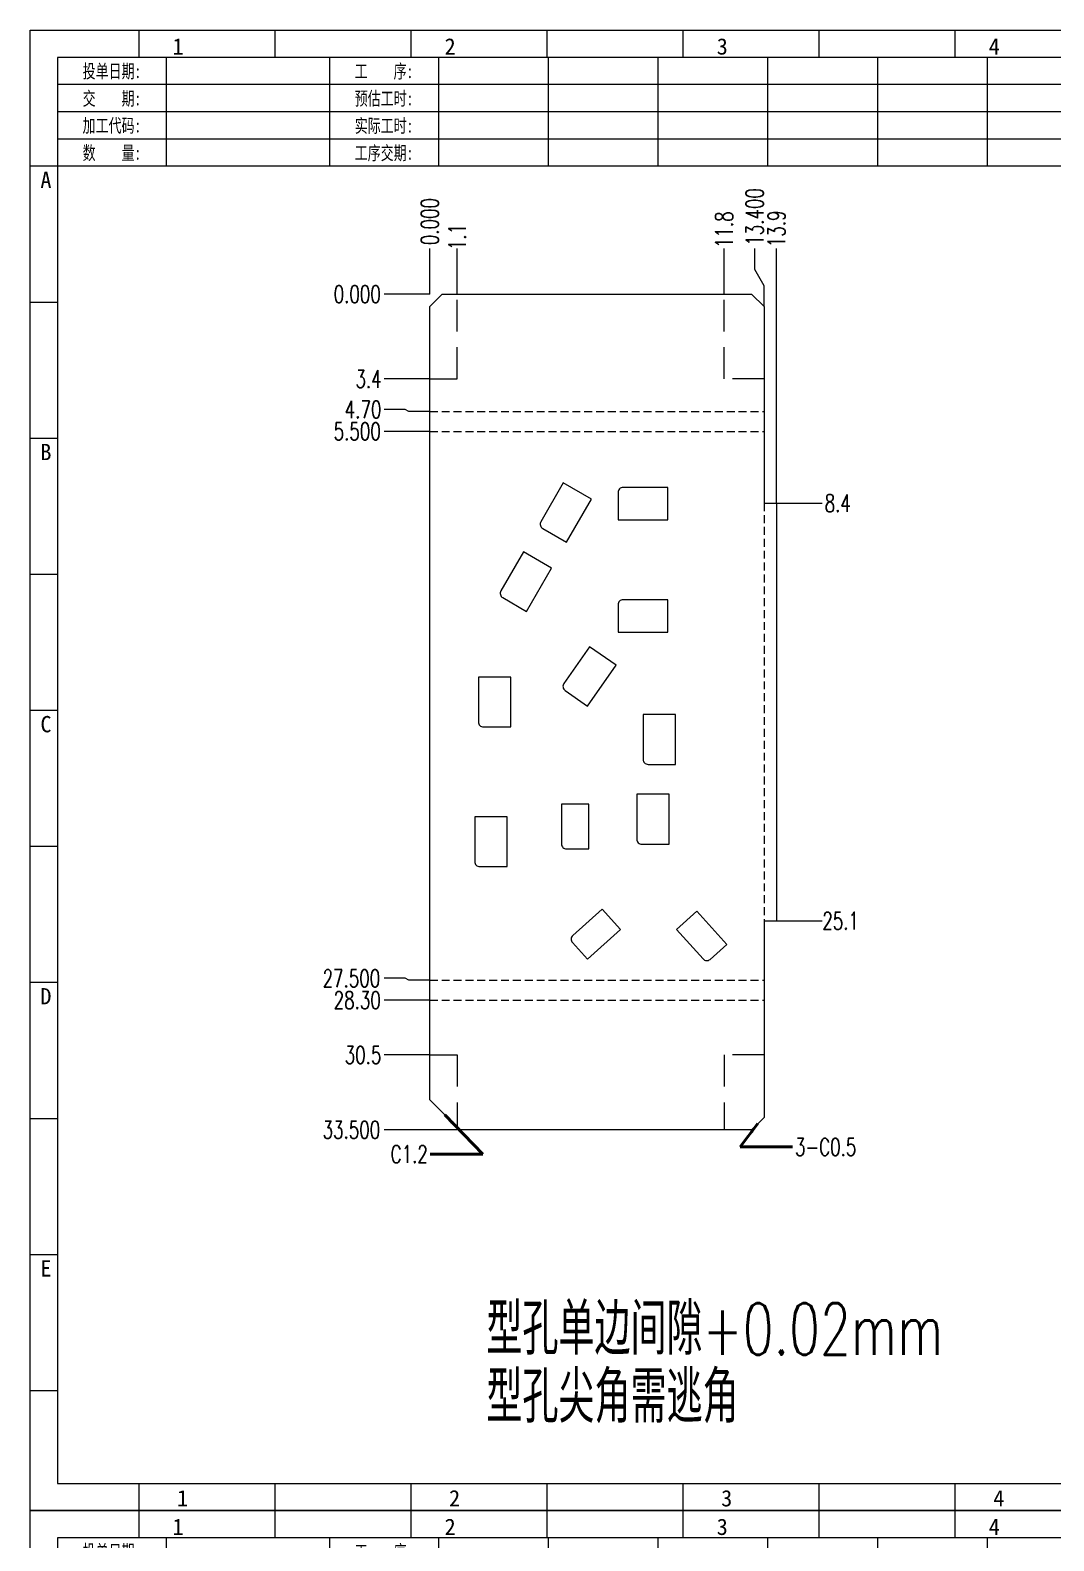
# Model space of a CAD drawing. Header units: millimetres. Extents: x -2852 to 5627, y -2271 to 1849.
# Drawn here: x -279.5 to -238.5, y -68.8 to -8.2 of the extents above; entities that cross this region are included whole.
import ezdxf
from ezdxf.enums import TextEntityAlignment as Align

# ---------------------------------------------------------------- set-up
doc = ezdxf.new("R2010")
doc.units = ezdxf.units.MM
doc.header["$PDSIZE"] = 3
doc.linetypes.add('DASHED', pattern=[19.05, 12.7, -6.35])
doc.linetypes.add('DASHED2', pattern=[9.525, 6.35, -3.175])
for name, color, linetype in [('1', 7, 'Continuous'), ('11', 4, 'DASHED2'), ('41', 1, 'Continuous'), ('PUNCH', 1, 'Continuous')]:
    doc.layers.add(name, color=color, linetype=linetype)
doc.styles.add('jet01', font='simplex.shx', dxfattribs={"width": 0.7, "bigfont": 'hztxt.shx'})
doc.styles.add('jet02', font='simplex.shx', dxfattribs={"width": 0.7})
doc.styles.get("Standard").update_dxf_attribs({"font": '仿宋_GB2312_0.ttf', "width": 0.7})
doc.styles.add('TEXTSTYLE_1', font='TRIUMB.TTF')
doc.styles.add('TEXTSTYLE_2', font='TRIUM.TTF')
doc.styles.add('tk', font='', dxfattribs={"width": 0.7})
doc.styles.add('tk 2', font='仿宋_GB2312_0.ttf', dxfattribs={"width": 0.65})
doc.styles.add('tk 4', font='simplex.shx', dxfattribs={"width": 0.65, "bigfont": 'bigfont.shx'})
doc.styles.get('tk').set_extended_font_data('NSimSun')
doc.dimstyles.new('jet02', dxfattribs={"dimtxt": 3.5, "dimasz": 2.1, "dimexe": 1, "dimexo": 0, "dimgap": 0.5, "dimtad": 0, "dimtoh": 1, "dimdec": 3, "dimzin": 9, "dimdsep": 46, "dimtxsty": 'jet02', "dimcen": 0, "dimclrt": 256, "dimazin": 2, "dimtfac": 1, "dimtdec": 3, "dimtofl": 0, "dimtmove": 0, "dimatfit": 1, "dimfxl": 0, "dimarcsym": 0})

# ---------------------------------------------------------------- blocks, each defined once
blk = doc.blocks.new('A3-N')
at = {"layer": '1', "color": 1}
for p, q in [((0, 0), (0, 296.73)), ((0, 296.73), (420, 296.73)), ((21.82, 291.27), (21.82, 296.73)), ((49.09, 291.27), (49.09, 296.73)), ((76.36, 291.27), (76.36, 296.73)), ((103.64, 291.27), (103.64, 296.73)), ((103.64, 291.27), (103.64, 296.73)), ((103.64, 291.27), (103.64, 296.73)), ((130.91, 291.27), (130.91, 296.73)), ((158.18, 291.27), (158.18, 296.73)), ((185.45, 291.27), (185.45, 296.73)), ((212.73, 291.27), (212.73, 296.73)), ((240, 291.27), (240, 296.73)), ((267.27, 291.27), (267.27, 296.73)), ((294.55, 291.27), (294.55, 296.73)), ((321.82, 291.27), (321.82, 296.73)), ((349.09, 291.27), (349.09, 296.73)), ((376.36, 291.27), (376.36, 296.73)), ((403.64, 291.27), (403.64, 296.73)), ((420, 296.73), (420, 1)), ((5.45, 269.45), (0, 269.45)), ((420, 269.45), (414.55, 269.45)), ((5.45, 242.18), (0, 242.18)), ((420, 242.18), (414.55, 242.18)), ((5.45, 214.91), (0, 214.91)), ((420, 214.91), (414.55, 214.91)), ((5.45, 187.64), (0, 187.64)), ((420, 187.64), (414.55, 187.64)), ((5.45, 160.36), (0, 160.36)), ((420, 160.36), (414.55, 160.36)), ((5.45, 133.09), (0, 133.09)), ((420, 133.09), (414.55, 133.09)), ((5.45, 105.82), (0, 105.82)), ((420, 105.82), (414.55, 105.82)), ((5.45, 78.55), (0, 78.55)), ((420, 78.55), (414.55, 78.55)), ((5.45, 51.27), (0, 51.27)), ((222.45, 49.09), (221.45, 49.09)), ((221.45, 49.09), (221.45, 40.36)), ((222.45, 49.09), (414.55, 49.09)), ((232.36, 49.09), (232.36, 40.36)), ((245.45, 49.09), (245.45, 40.36)), ((290.18, 49.09), (290.18, 40.36)), ((302.18, 49.09), (302.18, 40.36)), ((322.91, 49.09), (322.91, 40.36)), ((343.64, 49.09), (343.64, 40.36)), ((392.73, 40.36), (392.73, 49.09)), ((420, 51.27), (414.55, 51.27)), ((258.55, 40.36), (258.55, 5.44)), ((266.45, 40.36), (266.45, 5.44)), ((276.78, 40.36), (276.78, 5.45)), ((291.18, 40.36), (291.18, 5.45)), ((301.51, 40.37), (301.51, 5.46)), ((308.01, 40.36), (308.01, 5.45)), ((354.09, 40.36), (354.09, 5.45)), ((308.01, 32.39), (258.55, 32.39)), ((308.01, 28.54), (258.55, 28.54)), ((414.55, 27.27), (308.01, 27.27)), ((308.01, 24.69), (258.55, 24.69)), ((5.45, 24), (0, 24)), ((420, 24), (414.55, 24)), ((354.09, 19.63), (308.01, 19.63)), ((308.01, 16.99), (258.55, 16.99)), ((414.55, 16.36), (354.09, 16.36)), ((374.55, 16.36), (374.55, 5.45)), ((384.55, 16.36), (384.55, 5.45)), ((394.55, 16.36), (394.55, 5.45)), ((404.55, 16.36), (404.55, 5.45)), ((308.01, 13.14), (258.55, 13.14)), ((372.51, 12.49), (362.69, 11.5)), ((372.51, 12.49), (372.51, 7.25)), ((308.01, 9.29), (258.55, 9.29)), ((308.01, 11.99), (354.09, 11.99)), ((362.69, 11.5), (362.69, 8.23)), ((414.55, 12), (374.55, 12)), ((372.51, 7.25), (362.69, 8.23)), ((21.82, 0), (21.82, 5.45)), ((49.09, 0), (49.09, 5.45)), ((76.36, 0), (76.36, 5.45)), ((103.64, 0), (103.64, 5.45)), ((130.91, 0), (130.91, 5.45)), ((158.18, 0), (158.18, 5.45)), ((185.45, 0), (185.45, 5.45)), ((212.73, 0), (212.73, 5.45)), ((240, 0), (240, 5.45)), ((267.27, 0), (267.27, 5.45)), ((294.55, 0), (294.55, 5.45)), ((321.82, 0), (321.82, 5.45)), ((349.09, 0), (349.09, 5.45)), ((376.36, 0), (376.36, 5.45)), ((403.64, 0), (403.64, 5.45)), ((1, 0), (0, 0)), ((420, 0), (1, 0)), ((420, 0), (420, 1))]:
    blk.add_line(p, q, dxfattribs=at)
at = {"layer": '1'}
for p, q in [((414.55, 278.18), (414.55, 284.73)), ((221.45, 40.36), (221.45, 5.45)), ((221.45, 40.36), (414.55, 40.36)), ((221.45, 40.36), (414.55, 40.36)), ((254.41, 40.36), (254.41, 5.45)), ((283.28, 40.36), (283.28, 5.45)), ((308.01, 36.24), (258.55, 36.24)), ((222.08, 28.67), (254.12, 28.67)), ((308.01, 20.84), (254.41, 20.84))]:
    blk.add_line(p, q, dxfattribs=at)
at = {"layer": '1', "color": 1, "ltscale": 0.05}
for p, q in [((278.93, 34.04), (279.79, 32.56)), ((278.93, 34.04), (280.65, 34.04)), ((281.68, 35.84), (279.79, 32.56)), ((303.66, 34.05), (304.52, 32.56)), ((303.66, 34.05), (305.38, 34.05)), ((306.41, 35.84), (304.52, 32.56)), ((281.68, 31.99), (279.79, 28.71)), ((306.41, 31.99), (304.52, 28.71)), ((278.93, 30.19), (279.79, 28.71)), ((278.93, 30.19), (280.65, 30.19)), ((281.68, 28.14), (279.79, 24.86)), ((303.66, 30.2), (305.38, 30.2)), ((303.66, 30.2), (304.52, 28.71)), ((306.41, 28.14), (304.52, 24.86)), ((278.93, 26.34), (279.79, 24.86)), ((278.93, 26.34), (280.65, 26.34)), ((281.68, 24.29), (279.79, 21.01)), ((303.66, 26.35), (304.52, 24.86)), ((303.66, 26.35), (305.38, 26.35)), ((306.41, 24.29), (304.52, 21.01)), ((278.93, 22.49), (280.65, 22.49)), ((278.93, 22.49), (279.79, 21.01)), ((303.66, 22.5), (305.38, 22.5)), ((303.66, 22.5), (304.52, 21.01)), ((278.93, 18.66), (279.79, 17.17)), ((278.93, 18.66), (280.65, 18.66)), ((281.68, 20.45), (279.79, 17.17)), ((303.66, 18.66), (304.52, 17.18)), ((303.66, 18.66), (305.38, 18.66)), ((306.41, 20.46), (304.52, 17.18)), ((281.68, 16.6), (279.79, 13.32)), ((306.41, 16.61), (304.52, 13.33)), ((278.93, 14.81), (280.65, 14.81)), ((278.93, 14.81), (279.79, 13.32)), ((281.68, 12.75), (279.79, 9.47)), ((303.66, 14.81), (305.38, 14.81)), ((303.66, 14.81), (304.52, 13.33)), ((306.41, 12.76), (304.52, 9.48)), ((278.93, 10.96), (279.79, 9.47)), ((278.93, 10.96), (280.65, 10.96)), ((303.66, 10.96), (304.52, 9.48)), ((303.66, 10.96), (305.38, 10.96)), ((278.93, 7.11), (279.79, 5.62)), ((278.93, 7.11), (280.65, 7.11)), ((281.68, 8.9), (279.79, 5.62)), ((303.66, 7.11), (305.38, 7.11)), ((303.66, 7.11), (304.52, 5.63)), ((306.41, 8.91), (304.52, 5.63))]:
    blk.add_line(p, q, dxfattribs=at)
at = {"layer": '1', "color": 1, "ltscale": 0.1}
for p, q in [((358.01, 13.02), (358.01, 6.71)), ((354.86, 9.87), (361.17, 9.87)), ((362.03, 9.87), (373.54, 9.87))]:
    blk.add_line(p, q, dxfattribs=at)
at = {"layer": '1'}
blk.add_lwpolyline([(221.45, 5.45), (414.55, 5.45), (414.55, 291.27), (5.45, 291.27), (5.45, 5.45), (414.55, 5.45)], dxfattribs=at)
at = {"layer": '1', "color": 7, "linetype": 'Continuous', "const_width": 0.123}
blk.add_lwpolyline([(223.11, 34.74), (252.6, 34.76)], dxfattribs=at)
at = {"layer": '1', "color": 1}
for radius in [2.62, 1.64]:
    blk.add_circle((358.01, 9.87), radius, dxfattribs=at)
at = {"layer": '41'}
for p, q in [((27.27, 291.27), (27.27, 269.45)), ((60, 291.27), (60, 269.45)), ((81.82, 291.27), (81.82, 269.45)), ((103.82, 291.27), (103.82, 269.45)), ((125.82, 291.27), (125.82, 269.45)), ((147.82, 291.27), (147.82, 269.45)), ((169.82, 291.27), (169.82, 269.45)), ((191.82, 291.27), (191.82, 269.45)), ((213.82, 291.27), (213.82, 269.45)), ((235.82, 291.27), (235.82, 269.45)), ((257.82, 291.27), (257.82, 269.45)), ((279.82, 291.27), (279.82, 269.45)), ((301.82, 291.27), (301.82, 269.45)), ((323.82, 291.27), (323.82, 269.45)), ((345.82, 291.27), (345.82, 269.45)), ((367.82, 291.27), (367.82, 269.45)), ((367.82, 285.82), (5.45, 285.82)), ((367.82, 280.36), (5.45, 280.36)), ((367.82, 274.91), (5.45, 274.91)), ((414.55, 269.45), (5.45, 269.45))]:
    blk.add_line(p, q, dxfattribs=at)
at = {"layer": '1', "color": 1}
for s, p in [('1', (29.64, 295.11)), ('2', (84.18, 295.11)), ('3', (138.73, 295.11)), ('4', (193.27, 295.11)), ('5', (247.82, 295.11)), ('6', (302.36, 295.11)), ('7', (356.91, 295.11)), ('8', (411.45, 295.11)), ('1', (30.53, 4.11)), ('2', (85.08, 4.11)), ('3', (139.62, 4.11)), ('4', (194.17, 4.11)), ('5', (248.72, 4.11)), ('6', (303.26, 4.11)), ('7', (357.81, 4.11)), ('8', (412.35, 4.11))]:
    blk.add_text(s, height=3.27, dxfattribs=at).set_placement(p, align=Align.TOP_CENTER)
at = {"layer": '1', "style": 'tk', "width": 0.7}
for s, p in [('投单日期:', (16.36, 288.55)), ('工    序:', (70.91, 288.55)), ('备注：', (375.51, 288.55)), ('交    期:', (16.36, 283.09)), ('预估工时:', (70.91, 283.09)), ('加工代码:', (16.36, 277.64)), ('实际工时:', (70.91, 277.64)), ('数    量:', (16.36, 272.18)), ('工序交期:', (70.91, 272.18))]:
    blk.add_text(s, height=2.727, dxfattribs=at).set_placement(p, align=Align.MIDDLE)
at = {"layer": '1', "color": 1}
for s, p in [('A', (2.04, 268.36)), ('B', (2.04, 213.82)), ('C', (2.04, 159.27)), ('D', (2.04, 104.73)), ('E', (2.04, 50.18))]:
    blk.add_text(s, height=3.27, dxfattribs=at).set_placement(p, align=Align.TOP_LEFT)
for s, p in [('A', (418.37, 268.36)), ('B', (418.37, 213.82)), ('C', (418.37, 159.27)), ('D', (418.37, 104.73)), ('E', (418.37, 50.18))]:
    blk.add_text(s, height=3.27, dxfattribs=at).set_placement(p, align=Align.TOP_RIGHT)
at = {"layer": '1', "color": 1, "style": 'tk 2', "width": 0.7}
for s, height, p in [('序号', 3.273, (222.96, 43.34)), ('件号', 3.273, (234.62, 43.61)), ('零件名称', 3.273, (258.97, 43.61)), ('数量', 3.273, (292.3, 43.78)), ('材料', 3.273, (309.27, 43.78)), ('热处理', 3.273, (328.71, 43.78)), ('外形尺寸', 3.273, (358.94, 43.78)), ('说明', 3.273, (399.61, 43.78)), ('料号：', 2.182, (309.77, 37.46)), ('名称：', 3.273, (355.52, 35.79)), ('图号：', 3.273, (355.52, 22.7)), ('比 例', 2.182, (376.69, 13.18)), ('页 码', 2.182, (386.85, 13.18)), ('版 次', 2.182, (396.31, 13.18)), ('单位', 2.182, (407.35, 13.18))]:
    blk.add_text(s, height=height, dxfattribs=at).set_placement(p)
at = {"layer": '1', "color": 7, "linetype": 'Continuous', "style": 'TEXTSTYLE_1'}
blk.add_text('Amphenol JET', height=2.7, dxfattribs=at).set_placement((223.96, 35.61))
at = {"layer": '1', "color": 7, "linetype": 'Continuous'}
for s, height, style, width, p in [('A Division of Amphenol Corporation', 1.5, 'TEXTSTYLE_2', 0.7, (224.64, 32.29)), ('HangZhou Amphenol JET Interconnect Technology co.,ltd ', 1.2, 'TEXTSTYLE_2', 0.6, (222.47, 29.36)), ('THESE DRAWINGS AND SPECIFICATIONS', 1.5, 'tk 4', 0.6, (224.73, 23.52)), ('ARE THE PROPERTY OF', 1.5, 'tk 4', 0.6, (230.45, 21.35)), ('AND SHALL NOT BE REPRODUCED OR', 1.5, 'tk 4', 0.6, (225.95, 17.17)), ('AMPHENOL CORPORATION', 1.5, 'tk 4', 0.6, (230.04, 19.27)), ('COPIED OR USED AS THE BASIS FOR', 1.5, 'tk 4', 0.6, (225.54, 15.02)), ('THE MANUFACTURE OR SALE OF APPARATUS', 1.5, 'tk 4', 0.6, (223.5, 12.92)), ('WITHOUT THE WRITTEN PERMISSION OF', 1.5, 'tk 4', 0.6, (224.73, 10.67)), ('AMPHENOL CORPORATION.', 1.5, 'tk 4', 0.6, (229.63, 8.4))]:
    blk.add_text(s, height=height, dxfattribs=dict(at, style=style, width=width)).set_placement(p)
at = {"layer": '1', "color": 1, "style": 'tk 2', "width": 0.7}
for s, p in [('X.', (259.64, 34.37)), ('%%P0.2', (267.9, 34.37)), ('X.', (284.37, 34.37)), ('%%P1%%D', (293.12, 34.37)), ('.X', (259.64, 30.28)), ('%%P0.1', (267.9, 30.52)), ('.X', (284.37, 30.28)), ('%%P0.5%%D', (293.12, 30.52)), ('.XX', (259.64, 26.71)), ('%%P0.01', (267.9, 26.67)), ('.XX', (284.37, 26.71)), ('%%P0.1%%D', (293.12, 26.67)), ('.XXX', (259.64, 22.68)), ('%%P0.002', (267.9, 22.82)), ('.XXX', (284.37, 22.68)), ('%%P0.01%%D', (293.12, 22.82)), ('X.', (259.64, 18.97)), ('0/-0.2', (267.9, 18.97)), ('X.', (284.37, 18.97)), ('+0.2/0', (293.12, 18.97)), ('.X', (259.64, 14.88)), ('0/-0.1', (267.9, 15.12)), ('.X', (284.37, 14.88)), ('+0.1/0', (293.12, 15.12)), ('.XX', (259.64, 11.31)), ('0/-0.01', (267.9, 11.27)), ('.XX', (284.37, 11.31)), ('+0.01/0', (293.12, 11.27)), ('.XXX', (259.64, 7.28)), ('0/-0.002', (267.9, 7.42)), ('.XXX', (284.37, 7.28)), ('+0.002/0', (293.12, 7.42))]:
    blk.add_text(s, height=2, dxfattribs=at).set_placement(p, align=Align.MIDDLE_LEFT)
at = {"layer": '1', "color": 1, "ltscale": 0.05, "style": 'tk 2', "width": 0.5}
for s, p in [('6.3', (279.01, 34.26)), ('6.3', (303.74, 34.27)), ('3.2', (279.01, 30.41)), ('3.2', (303.74, 30.42)), ('0.8', (279.01, 26.56)), ('0.8', (303.74, 26.57)), ('0.2', (279.01, 22.71)), ('0.2', (303.74, 22.72)), ('6.3', (279.01, 18.87)), ('6.3', (303.74, 18.88)), ('3.2', (279.01, 15.02)), ('3.2', (303.74, 15.03)), ('0.8', (279.01, 11.17)), ('0.8', (303.74, 11.18)), ('0.2', (279.01, 7.32)), ('0.2', (303.74, 7.33))]:
    blk.add_text(s, height=1.6, dxfattribs=at).set_placement(p)
at = {"layer": '1', "style": 'tk 2', "width": 0.7}
for s, p in [('APPD:', (309.77, 24.21)), ('CHKD:', (309.77, 16.27)), ('DR:', (309.77, 8.35))]:
    blk.add_text(s, height=2.182, dxfattribs=at).set_placement(p)
at = {"layer": '1', "color": 7, "style": 'tk 2', "width": 0.7}
blk.add_text('MM', height=2.182, dxfattribs=at).set_placement((408.31, 7.75))
at = {"layer": '1', "color": 1, "ltscale": 0.05, "char_height": 1.5, "width": 6.3627, "attachment_point": 1, "style": 'tk 2'}
for s, insert in [('尺  寸', (260.31, 39.25)), ('公  差', (268.17, 39.25)), ('粗糙度', (277.98, 39.25)), ('尺  寸', (285.2, 39.25)), ('公  差', (293.18, 39.25)), ('粗糙度', (302.71, 39.26))]:
    blk.add_mtext(s, dxfattribs=dict(at, insert=insert))
at = {"layer": '1', "ltscale": 0.05, "char_height": 2, "width": 2.5195, "attachment_point": 1, "style": 'tk 2'}
for s, insert in [('一般公差', (255.39, 36.11)), ('单侧公差', (255.39, 19.71))]:
    blk.add_mtext(s, dxfattribs=dict(at, insert=insert))
at = {"layer": '1', "color": 1, "ltscale": 0.05, "char_height": 1.2, "width": 5.1396, "attachment_point": 1, "line_spacing_factor": 0.8, "style": 'tk 2'}
for s, insert in [('+0', (261.58, 20.13)), ('-0', (286.31, 19.33)), ('+0', (261.88, 16.09)), ('-0', (286.61, 15.29)), ('+0', (262.79, 12.45)), ('-0', (287.51, 11.65)), ('+0', (263.87, 8.44)), ('-0', (288.59, 7.64))]:
    blk.add_mtext(s, dxfattribs=dict(at, insert=insert))
at = {"layer": '1', "style": 'tk 2', "width": 0.7}
for tag, p in [('PATR-NO1', (309.84, 32.96)), ('TITLE', (365.74, 30.9)), ('PATR-NO2', (309.84, 27.81)), ('DWG-NO:', (366.54, 18.14))]:
    blk.add_attdef(tag, p, '', height=3.27, dxfattribs=at)
at = {"layer": '1', "color": 1, "style": 'tk 2', "width": 0.7}
for tag, p in [('DRAW', (314.55, 7.27)), ('DATE', (334.72, 7.32))]:
    blk.add_attdef(tag, p, '', height=3.49, dxfattribs=at)
at = {"layer": '1', "style": 'tk 2', "width": 0.7}
for tag, p in [('SCALE', (376.55, 8.73)), ('SHEET', (386.6, 8.72)), ('REV', (397.38, 8.73))]:
    blk.add_attdef(tag, text='', height=2.18, dxfattribs=at).set_placement(p, align=Align.MIDDLE_LEFT)
blk = doc.blocks.new('*D3460')
at = {"layer": '41', "ltscale": 0.05}
blk.add_line((651.696, -2471.233), (649.866, -2471.233), dxfattribs=at)
at = {"layer": 'Defpoints', "color": 0, "ltscale": 0.05}
for p in [(649.866, -2471.233), (651.696, -2471.233), (651.696, -2471.233)]:
    blk.add_point(p, dxfattribs=at)
at = {"layer": '41', "ltscale": 0.05, "insert": (648.786, -2471.233), "char_height": 0.7, "attachment_point": 5, "style": 'jet02'}
blk.add_mtext('0.000', dxfattribs=at)
blk = doc.blocks.new('*D3461')
at = {"layer": '41', "ltscale": 0.05}
blk.add_line((652.896, -2504.733), (649.866, -2504.733), dxfattribs=at)
at = {"layer": 'Defpoints', "color": 0, "ltscale": 0.05}
for p in [(651.696, -2471.233), (649.866, -2504.733), (652.896, -2504.733)]:
    blk.add_point(p, dxfattribs=at)
at = {"layer": '41', "ltscale": 0.05, "insert": (648.553, -2504.733), "char_height": 0.7, "attachment_point": 5, "style": 'jet02'}
blk.add_mtext('33.500', dxfattribs=at)
blk = doc.blocks.new('*D3462')
at = {"layer": '41', "ltscale": 0.05}
blk.add_line((651.696, -2501.733), (649.866, -2501.733), dxfattribs=at)
at = {"layer": 'Defpoints', "color": 0, "ltscale": 0.05}
for p in [(651.696, -2471.233), (649.866, -2501.733), (651.696, -2501.733)]:
    blk.add_point(p, dxfattribs=at)
at = {"layer": '41', "ltscale": 0.05, "insert": (649.02, -2501.733), "char_height": 0.7, "attachment_point": 5, "style": 'jet02'}
blk.add_mtext('30.5', dxfattribs=at)
blk = doc.blocks.new('*D3463')
at = {"layer": '41', "ltscale": 0.05}
blk.add_line((651.696, -2499.533), (649.866, -2499.533), dxfattribs=at)
at = {"layer": 'Defpoints', "color": 0, "ltscale": 0.05}
for p in [(651.696, -2471.233), (649.866, -2499.533), (651.696, -2499.533)]:
    blk.add_point(p, dxfattribs=at)
at = {"layer": '41', "ltscale": 0.05, "insert": (648.786, -2499.533), "char_height": 0.7, "attachment_point": 5, "style": 'jet02'}
blk.add_mtext('28.30', dxfattribs=at)
blk = doc.blocks.new('*D3464')
at = {"layer": '41', "ltscale": 0.05}
for p, q in [((650.706, -2498.658), (649.866, -2498.658)), ((650.856, -2498.733), (650.706, -2498.658)), ((651.696, -2498.733), (650.856, -2498.733))]:
    blk.add_line(p, q, dxfattribs=at)
at = {"layer": 'Defpoints', "color": 0, "ltscale": 0.05}
for p in [(651.696, -2471.233), (649.866, -2498.658), (651.696, -2498.733)]:
    blk.add_point(p, dxfattribs=at)
at = {"layer": '41', "ltscale": 0.05, "insert": (648.553, -2498.658), "char_height": 0.7, "attachment_point": 5, "style": 'jet02'}
blk.add_mtext('27.500', dxfattribs=at)
blk = doc.blocks.new('*D3465')
at = {"layer": '41', "ltscale": 0.05}
blk.add_line((651.696, -2476.733), (649.866, -2476.733), dxfattribs=at)
at = {"layer": 'Defpoints', "color": 0, "ltscale": 0.05}
for p in [(651.696, -2471.233), (649.866, -2476.733), (651.696, -2476.733)]:
    blk.add_point(p, dxfattribs=at)
at = {"layer": '41', "ltscale": 0.05, "insert": (648.786, -2476.733), "char_height": 0.7, "attachment_point": 5, "style": 'jet02'}
blk.add_mtext('5.500', dxfattribs=at)
blk = doc.blocks.new('*D3466')
at = {"layer": '41', "ltscale": 0.05}
for p, q in [((650.706, -2475.858), (649.866, -2475.858)), ((650.856, -2475.933), (650.706, -2475.858)), ((651.696, -2475.933), (650.856, -2475.933))]:
    blk.add_line(p, q, dxfattribs=at)
at = {"layer": 'Defpoints', "color": 0, "ltscale": 0.05}
for p in [(651.696, -2471.233), (649.866, -2475.858), (651.696, -2475.933)]:
    blk.add_point(p, dxfattribs=at)
at = {"layer": '41', "ltscale": 0.05, "insert": (649.02, -2475.858), "char_height": 0.7, "attachment_point": 5, "style": 'jet02'}
blk.add_mtext('4.70', dxfattribs=at)
blk = doc.blocks.new('*D3467')
at = {"layer": '41', "ltscale": 0.05}
blk.add_line((651.696, -2474.633), (649.866, -2474.633), dxfattribs=at)
at = {"layer": 'Defpoints', "color": 0, "ltscale": 0.05}
for p in [(651.696, -2471.233), (649.866, -2474.633), (651.696, -2474.633)]:
    blk.add_point(p, dxfattribs=at)
at = {"layer": '41', "ltscale": 0.05, "insert": (649.241, -2474.633), "char_height": 0.7, "attachment_point": 5, "style": 'jet02'}
blk.add_mtext('3.4', dxfattribs=at)
blk = doc.blocks.new('*D3468')
at = {"layer": '41', "ltscale": 0.05}
blk.add_line((665.596, -2496.353), (667.426, -2496.353), dxfattribs=at)
at = {"layer": 'Defpoints', "color": 0, "ltscale": 0.05}
for p in [(651.696, -2471.233), (665.596, -2496.353), (667.426, -2496.353)]:
    blk.add_point(p, dxfattribs=at)
at = {"layer": '41', "ltscale": 0.05, "insert": (668.168, -2496.353), "char_height": 0.7, "attachment_point": 5, "style": 'jet02'}
blk.add_mtext('25.1', dxfattribs=at)
blk = doc.blocks.new('*D3469')
at = {"layer": '41', "ltscale": 0.05}
blk.add_line((665.596, -2479.613), (667.426, -2479.613), dxfattribs=at)
at = {"layer": 'Defpoints', "color": 0, "ltscale": 0.05}
for p in [(651.696, -2471.233), (665.596, -2479.613), (667.426, -2479.613)]:
    blk.add_point(p, dxfattribs=at)
at = {"layer": '41', "ltscale": 0.05, "insert": (668.051, -2479.613), "char_height": 0.7, "attachment_point": 5, "style": 'jet02'}
blk.add_mtext('8.4', dxfattribs=at)
blk = doc.blocks.new('*D3470')
at = {"layer": '41', "ltscale": 0.05}
blk.add_line((651.696, -2471.233), (651.696, -2469.403), dxfattribs=at)
at = {"layer": 'Defpoints', "color": 0, "ltscale": 0.05}
for p in [(651.696, -2469.403), (651.696, -2471.233), (651.696, -2471.233)]:
    blk.add_point(p, dxfattribs=at)
at = {"layer": '41', "ltscale": 0.05, "insert": (651.696, -2468.323), "char_height": 0.7, "attachment_point": 5, "rotation": 90, "style": 'jet02'}
blk.add_mtext('0.000', dxfattribs=at)
blk = doc.blocks.new('*D3471')
at = {"layer": '41', "ltscale": 0.05}
blk.add_line((652.796, -2471.233), (652.796, -2469.403), dxfattribs=at)
at = {"layer": 'Defpoints', "color": 0, "ltscale": 0.05}
for p in [(652.796, -2469.403), (651.696, -2471.233), (652.796, -2471.233)]:
    blk.add_point(p, dxfattribs=at)
at = {"layer": '41', "ltscale": 0.05, "insert": (652.796, -2468.942), "char_height": 0.7, "attachment_point": 5, "rotation": 90, "style": 'jet02'}
blk.add_mtext('1.1', dxfattribs=at)
blk = doc.blocks.new('*D3472')
at = {"layer": '41', "ltscale": 0.05}
blk.add_line((663.496, -2471.233), (663.496, -2469.403), dxfattribs=at)
at = {"layer": 'Defpoints', "color": 0, "ltscale": 0.05}
for p in [(663.496, -2469.403), (651.696, -2471.233), (663.496, -2471.233)]:
    blk.add_point(p, dxfattribs=at)
at = {"layer": '41', "ltscale": 0.05, "insert": (663.496, -2468.65), "char_height": 0.7, "attachment_point": 5, "rotation": 90, "style": 'jet02'}
blk.add_mtext('11.8', dxfattribs=at)
blk = doc.blocks.new('*D3473')
at = {"layer": '41', "ltscale": 0.05}
for p, q in [((664.721, -2470.243), (664.721, -2469.403)), ((665.096, -2470.893), (664.721, -2470.243)), ((665.096, -2471.733), (665.096, -2470.893))]:
    blk.add_line(p, q, dxfattribs=at)
at = {"layer": 'Defpoints', "color": 0, "ltscale": 0.05}
for p in [(664.721, -2469.403), (651.696, -2471.233), (665.096, -2471.733)]:
    blk.add_point(p, dxfattribs=at)
at = {"layer": '41', "ltscale": 0.05, "insert": (664.721, -2468.137), "char_height": 0.7, "attachment_point": 5, "rotation": 90, "style": 'jet02'}
blk.add_mtext('13.400', dxfattribs=at)
blk = doc.blocks.new('*D3474')
at = {"layer": '41', "ltscale": 0.05}
blk.add_line((665.596, -2479.613), (665.596, -2469.403), dxfattribs=at)
at = {"layer": 'Defpoints', "color": 0, "ltscale": 0.05}
for p in [(665.596, -2469.403), (651.696, -2471.233), (665.596, -2479.613)]:
    blk.add_point(p, dxfattribs=at)
at = {"layer": '41', "ltscale": 0.05, "insert": (665.596, -2468.615), "char_height": 0.7, "attachment_point": 5, "rotation": 90, "style": 'jet02'}
blk.add_mtext('13.9', dxfattribs=at)

msp = doc.modelspace()

# ---------------------------------------------------------------- linework, layer by layer
at = {"layer": '1', "ltscale": 0.05}
for p, q in [((-250.1116, -27.1831), (-249.6116, -27.1831)), ((-249.6116, -27.1831), (-249.6116, -43.9231)), ((-250.1116, -43.9231), (-249.6116, -43.9231))]:
    msp.add_line(p, q, dxfattribs=at)
msp.add_lwpolyline([(-250.1116, -43.9231), (-250.1116, -51.8031), (-250.6116, -52.3031), (-262.3116, -52.3031), (-263.5116, -51.1031), (-263.5116, -19.3031), (-263.0116, -18.8031), (-250.6116, -18.8031), (-250.1116, -19.3031), (-250.1116, -27.1831)], dxfattribs=at)
at = {"layer": '11', "ltscale": 0.05}
for p, q in [((-263.5116, -23.5031), (-250.1116, -23.5031)), ((-263.5116, -24.3031), (-250.1116, -24.3031)), ((-250.1116, -27.1831), (-250.1116, -43.9231)), ((-263.5116, -46.3031), (-250.1116, -46.3031)), ((-263.5116, -47.1031), (-250.1116, -47.1031))]:
    msp.add_line(p, q, dxfattribs=at)
at = {"layer": '11', "linetype": 'DASHED', "ltscale": 0.1}
for points in [[(-263.5116, -22.2031), (-262.4116, -22.2031), (-262.4116, -18.8031)], [(-250.1116, -22.2031), (-251.7116, -22.2031), (-251.7116, -18.8031)], [(-263.5116, -49.3031), (-262.4116, -49.3031), (-262.4116, -52.2031)], [(-250.1116, -49.3031), (-251.7116, -49.3031), (-251.7116, -52.3031)]]:
    msp.add_lwpolyline(points, dxfattribs=at)
at = {"layer": 'PUNCH', "ltscale": 0.05}
for points in [[(-258.9861, -28.1983), (-258.0335, -28.7483), (-257.0335, -27.0162), (-258.1593, -26.3662), (-259.0594, -27.9251, 0.4142153)], [(-255.9617, -26.7531), (-255.9616, -27.8531), (-253.9616, -27.8531), (-253.9616, -26.5531), (-255.7617, -26.5531, 0.4142153)], [(-260.5861, -30.9695), (-259.6335, -31.5195), (-258.6335, -29.7875), (-259.7593, -29.1375), (-260.6594, -30.6963, 0.4142153)], [(-255.9617, -31.2531), (-255.9616, -32.3531), (-253.9616, -32.3531), (-253.9616, -31.0531), (-255.7617, -31.0531, 0.4142153)], [(-258.0871, -34.6884), (-257.186, -35.3193), (-256.0389, -33.681), (-257.1038, -32.9354), (-258.1362, -34.4099, 0.4142153)], [(-261.3616, -36.1532), (-260.2616, -36.1532), (-260.2616, -34.1531), (-261.5616, -34.1531), (-261.5616, -35.9532, 0.4142153)], [(-254.7616, -37.6532), (-253.6616, -37.6532), (-253.6616, -35.6531), (-254.9616, -35.6531), (-254.9616, -37.4532, 0.4142153)], [(-258.0316, -41.0432), (-257.1316, -41.0432), (-257.1316, -39.2531), (-258.2316, -39.2531), (-258.2316, -40.8432, 0.4142159)], [(-255.0116, -40.8532), (-253.9116, -40.8532), (-253.9116, -38.8531), (-255.2116, -38.8531), (-255.2116, -40.6532, 0.4142153)], [(-261.5116, -41.7531), (-260.4116, -41.7531), (-260.4116, -39.7531), (-261.7116, -39.7531), (-261.7116, -41.5531, 0.4142153)], [(-257.7934, -44.7974), (-257.1912, -45.4662), (-255.861, -44.2685), (-256.597, -43.451), (-257.7786, -44.515, 0.4142159)], [(-252.2728, -45.4697), (-251.604, -44.8675), (-252.8017, -43.5372), (-253.6192, -44.2733), (-252.5552, -45.4549, 0.4142159)]]:
    msp.add_lwpolyline(points, format="xyb", close=True, dxfattribs=at)

# ---------------------------------------------------------------- block references
at = {"layer": '1', "ltscale": 0.05, "xscale": 0.2000000000000455, "yscale": 0.2000000000000455, "zscale": 0.2000000000000455}
for p, values in [((-279.5323, -67.5672), {'DWG-NO:': 'CMY1000A-S38A', 'TITLE': '冲模镶件', 'REV': 'A', 'SHEET': '1 / 1', 'DRAW': 'tlr', 'DATE': '2019-01-16', 'PATR-NO1': 'XCede HDU2 3PR SHIELD A', 'PATR-NO2': '959-3EA4-A22', 'SCALE': '1 : 1'}), ((-279.5323, -126.9126), {'DWG-NO:': 'CMY1000A-S38B', 'TITLE': '冲模镶件', 'REV': 'A', 'SHEET': '1 / 1', 'DRAW': 'tlr', 'DATE': '2019-01-16', 'PATR-NO1': 'XCede HDU2 3PR SHIELD A', 'PATR-NO2': '959-3EA4-A22', 'SCALE': '1 : 1'})]:
    msp.add_blockref('A3-N', p, dxfattribs=at).add_auto_attribs(values)

# ---------------------------------------------------------------- texts
at = {"layer": '1', "ltscale": 0.05, "style": 'jet01', "width": 0.7}
for s, height, p in [('型孔单边间隙+0.02mm', 2.064003, (-261.244, -61.3213)), ('型孔尖角需逃角', 2.064, (-261.244, -64.0483))]:
    msp.add_text(s, height=height, dxfattribs=at).set_placement(p)
at = {"layer": '41', "ltscale": 0.05, "char_height": 0.7, "style": 'jet02'}
for s, insert, attachment_point in [('3-C0.5', (-248.8682, -52.9916), 4), ('C1.2', (-263.5917, -53.2798), 6)]:
    msp.add_mtext(s, dxfattribs=dict(at, insert=insert, attachment_point=attachment_point))

# ---------------------------------------------------------------- dimensions: what is measured, and where the dimension line sits
at = {"layer": '41', "ltscale": 0.05}
for feature_location, offset, dtype, origin, override, picture, middle, set_off in [((-250.1116, -19.3031), (-0.375, 2.3298), 1, (-263.5116, -18.8031), {"dimscale": 0.2, "dimtoh": 0, "dimzin": 1, "dimclrd": 256, "dimclre": 256, "dimadec": 3, "dimazin": 0, "dimatfit": 3, "dimlwd": 65535, "dimlwe": 65535}, '*D3473', (-250.4866, -15.7067), (-915.2077, 2452.4298)), ((-263.5116138358, -18.8031375841), (0, 1.8297736421), 1, (-263.5116138358, -18.8031375841), {"dimscale": 0.2, "dimtoh": 0, "dimzin": 1, "dimclrd": 256, "dimclre": 256, "dimadec": 3, "dimazin": 0, "dimatfit": 3, "dimlwd": 65535, "dimlwe": 65535}, '*D3470', (-263.5116138358, -15.893363942), (-915.2077048823, 2452.4298167741)), ((-249.6116, -27.1831), (0, 10.2098), 1, (-263.5116, -18.8031), {"dimscale": 0.2, "dimtoh": 0, "dimdec": 1, "dimzin": 1, "dimclrd": 256, "dimclre": 256, "dimadec": 1, "dimazin": 0, "dimatfit": 3, "dimlwd": 65535, "dimlwe": 65535}, '*D3474', (-249.6116, -16.185), (-915.2077, 2452.4298)), ((-251.7116, -18.8031), (0, 1.8298), 1, (-263.5116, -18.8031), {"dimscale": 0.2, "dimtoh": 0, "dimdec": 1, "dimzin": 1, "dimclrd": 256, "dimclre": 256, "dimadec": 1, "dimazin": 0, "dimatfit": 3, "dimlwd": 65535, "dimlwe": 65535}, '*D3472', (-251.7116, -16.22), (-915.2077, 2452.4298)), ((-262.4116, -18.8031), (0, 1.8298), 1, (-263.5116, -18.8031), {"dimscale": 0.2, "dimtoh": 0, "dimdec": 1, "dimzin": 1, "dimclrd": 256, "dimclre": 256, "dimadec": 1, "dimazin": 0, "dimatfit": 3, "dimlwd": 65535, "dimlwe": 65535}, '*D3471', (-262.4116, -16.5117), (-915.2077, 2452.4298)), ((-263.5116138358, -18.8031375841), (-1.8297736421, 0), 0, (-263.5116138358, -18.8031375841), {"dimscale": 0.2, "dimtoh": 0, "dimzin": 1, "dimclrd": 256, "dimclre": 256, "dimadec": 3, "dimazin": 0, "dimatfit": 3, "dimlwd": 65535, "dimlwe": 65535}, '*D3460', (-266.421387478, -18.8031375841), (-915.2077048823, 2452.4298167741)), ((-262.3116, -52.3031), (-3.0298, 0), 0, (-263.5116, -18.8031), {"dimscale": 0.2, "dimtoh": 0, "dimzin": 1, "dimclrd": 256, "dimclre": 256, "dimadec": 3, "dimazin": 0, "dimatfit": 3, "dimlwd": 65535, "dimlwe": 65535}, '*D3461', (-266.6547, -52.3031), (-915.2077, 2452.4298)), ((-263.5116, -46.3031), (-1.8298, 0.075), 0, (-263.5116, -18.8031), {"dimscale": 0.2, "dimtoh": 0, "dimzin": 1, "dimclrd": 256, "dimclre": 256, "dimadec": 3, "dimazin": 0, "dimatfit": 3, "dimlwd": 65535, "dimlwe": 65535}, '*D3464', (-266.6547, -46.2281), (-915.2077, 2452.4298)), ((-263.5116, -47.1031), (-1.8298, 0), 0, (-263.5116, -18.8031), {"dimscale": 0.2, "dimtoh": 0, "dimdec": 2, "dimzin": 1, "dimclrd": 256, "dimclre": 256, "dimazin": 0, "dimatfit": 3, "dimlwd": 65535, "dimlwe": 65535}, '*D3463', (-266.4214, -47.1031), (-915.2077, 2452.4298)), ((-263.5116, -24.3031), (-1.8298, 0), 0, (-263.5116, -18.8031), {"dimscale": 0.2, "dimtoh": 0, "dimzin": 1, "dimclrd": 256, "dimclre": 256, "dimadec": 3, "dimazin": 0, "dimatfit": 3, "dimlwd": 65535, "dimlwe": 65535}, '*D3465', (-266.4214, -24.3031), (-915.2077, 2452.4298)), ((-263.5116, -49.3031), (-1.8298, 0), 0, (-263.5116, -18.8031), {"dimscale": 0.2, "dimtoh": 0, "dimdec": 1, "dimzin": 1, "dimclrd": 256, "dimclre": 256, "dimadec": 1, "dimazin": 0, "dimatfit": 3, "dimlwd": 65535, "dimlwe": 65535}, '*D3462', (-266.1881, -49.3031), (-915.2077, 2452.4298)), ((-263.5116, -23.5031), (-1.8298, 0.075), 0, (-263.5116, -18.8031), {"dimscale": 0.2, "dimtoh": 0, "dimdec": 2, "dimzin": 1, "dimclrd": 256, "dimclre": 256, "dimazin": 0, "dimatfit": 3, "dimlwd": 65535, "dimlwe": 65535}, '*D3466', (-266.1881, -23.4281), (-915.2077, 2452.4298)), ((-263.5116, -22.2031), (-1.8298, 0), 0, (-263.5116, -18.8031), {"dimscale": 0.2, "dimtoh": 0, "dimdec": 1, "dimzin": 1, "dimclrd": 256, "dimclre": 256, "dimadec": 1, "dimazin": 0, "dimatfit": 3, "dimlwd": 65535, "dimlwe": 65535}, '*D3467', (-265.9664, -22.2031), (-915.2077, 2452.4298)), ((-249.6116, -43.9231), (1.8298, 0), 0, (-263.5116, -18.8031), {"dimscale": 0.2, "dimtoh": 0, "dimdec": 1, "dimzin": 1, "dimclrd": 256, "dimclre": 256, "dimadec": 1, "dimazin": 0, "dimatfit": 3, "dimlwd": 65535, "dimlwe": 65535}, '*D3468', (-247.0402, -43.9231), (-915.2077, 2452.4298)), ((-249.6116, -27.1831), (1.8298, 0), 0, (-263.5116, -18.8031), {"dimscale": 0.2, "dimtoh": 0, "dimdec": 1, "dimzin": 1, "dimclrd": 256, "dimclre": 256, "dimadec": 1, "dimazin": 0, "dimatfit": 3, "dimlwd": 65535, "dimlwe": 65535}, '*D3469', (-247.1568, -27.1831), (-915.2077, 2452.4298))]:
    dim = msp.add_ordinate_dim(feature_location=feature_location, offset=offset, dtype=dtype, origin=origin, dimstyle='jet02', override=override, dxfattribs=at)
    dim.commit()
    dim.dimension.update_dxf_attribs({"geometry": picture, "text_midpoint": middle, "insert": set_off})

# ---------------------------------------------------------------- leaders
at = {"layer": '41', "ltscale": 0.05, "annotation_type": 0, "has_hookline": 1}
for points, hookline_direction, text_width in [([(-262.9116, -51.7031), (-261.3917, -53.2798), (-263.4917, -53.2798)], 1, 1.4233), ([(-250.3616, -52.0531), (-251.0682, -52.9916), (-248.9682, -52.9916)], 0, 2.59)]:
    msp.add_leader(points, dimstyle='jet02', override={"dimscale": 0.2, "dimtoh": 0, "dimdec": 1, "dimzin": 1, "dimclrd": 256, "dimclre": 256, "dimadec": 1, "dimazin": 0, "dimatfit": 3, "dimlwd": 65535, "dimlwe": 65535}, dxfattribs=dict(at, hookline_direction=hookline_direction, text_width=text_width))

doc.saveas('drawing.dxf')
